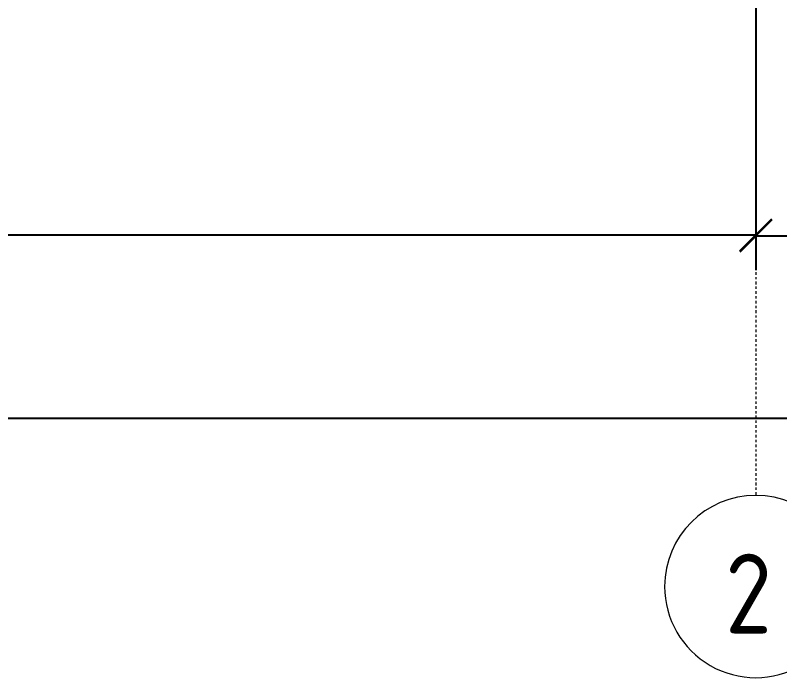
# Model space of a CAD drawing. Header units: millimetres. Extents: x -174154 to -170572, y -111302 to -109817.
# Drawn here: x -174081.15 to -174047.6, y -110654.74 to -110625.67 of the extents above; entities that cross this region are included whole.
import ezdxf

# ---------------------------------------------------------------- set-up
doc = ezdxf.new("R2010")
doc.units = ezdxf.units.MM
doc.linetypes.add('ACAD_ISO02W100', pattern=[15, 12, -3])
doc.linetypes.add('ADSK_Линия сетки', pattern=[21, 12, -3, 3, -3])
doc.layers.get('Defpoints').update_dxf_attribs({"color": 70})
for name, color, linetype, lineweight in [('!Подложка', 252, 'ACAD_ISO02W100', 25), ('Оси', 7, 'Continuous', 9), ('Размеры', 7, 'Continuous', 9)]:
    doc.layers.add(name, color=color, linetype=linetype, lineweight=lineweight)
doc.styles.add('GOST Common', font='GOST Common.ttf', dxfattribs={"width": 0.9, "height": 250})
doc.styles.add('GOST Common_1', font='GOST Common.ttf', dxfattribs={"width": 0.9, "height": 350})
doc.dimstyles.new('ADSK_Проверочный', dxfattribs={"dimscale": 304.8, "dimtxt": 251.428749, "dimasz": 0.463911, "dimexe": 0.492126, "dimexo": 0.492126, "dimgap": 0.164042, "dimtad": 1, "dimdec": 0, "dimdsep": 46, "dimtxsty": 'GOST Common', "dimblk1": 'OBLIQUE', "dimblk2": 'OBLIQUE', "dimsah": 1, "dimcen": 0.09, "dimazin": 0, "dimtfac": 1, "dimtdec": 4, "dimtix": 1, "dimtmove": 0, "dimatfit": 3, "dimfxl": 1, "dimtvp": 1, "dimtolj": 1, "dimtzin": 0, "dimarcsym": 2})

# ---------------------------------------------------------------- blocks, each defined once
blk = doc.blocks.new('Ось сетки - D8-4846-В_АР_ПЭ_02 Этаж')
at = {"layer": 'Оси', "lineweight": 18}
for start, end in [(360, 180), (180, 360)]:
    blk.add_arc((0, 0), 4, start, end, dxfattribs=at)
blk = doc.blocks.new('_Oblique')
at = {"color": 0, "linetype": 'ByBlock', "lineweight": -2}
blk.add_line((-0.5, -0.5), (0.5, 0.5), dxfattribs=at)
blk = doc.blocks.new('*D502')
at = {"layer": 'Defpoints', "color": 0, "transparency": 16777216}
for p in [(7830, 0), (15030, 0), (15030, -1056.8)]:
    blk.add_point(p, dxfattribs=at)
at = {"layer": 'Размеры', "color": 0, "lineweight": -2, "transparency": 16777216}
for p, q in [((7830, -150), (7830, -1206.8)), ((15030, -150), (15030, -1206.8)), ((7830, -1056.8), (15030, -1056.8))]:
    blk.add_line(p, q, dxfattribs=at)
at = {"layer": 'Размеры', "color": 0, "lineweight": -2, "transparency": 16777216, "xscale": 141.4, "yscale": 141.4, "zscale": 141.4, "rotation": 180}
blk.add_blockref('_Oblique', (7830, -1056.8), dxfattribs=at)
at = {"layer": 'Размеры', "color": 0, "lineweight": -2, "transparency": 16777216, "xscale": 141.4, "yscale": 141.4, "zscale": 141.4}
blk.add_blockref('_Oblique', (15030, -1056.8), dxfattribs=at)
at = {"layer": 'Размеры', "color": 0, "transparency": 16777216, "insert": (11430, -881.8), "char_height": 250, "width": 756.843, "attachment_point": 5, "style": 'GOST Common'}
blk.add_mtext('\\A1;7200', dxfattribs=at)
blk = doc.blocks.new('*D503')
at = {"layer": 'Defpoints', "color": 0, "transparency": 16777216}
for p in [(330, 315), (7830, 315), (7830, -1051.8)]:
    blk.add_point(p, dxfattribs=at)
at = {"layer": 'Размеры', "color": 0, "lineweight": -2, "transparency": 16777216}
for p, q in [((330, 165), (330, -1201.8)), ((7830, 165), (7830, -1201.8)), ((330, -1051.8), (7830, -1051.8))]:
    blk.add_line(p, q, dxfattribs=at)
at = {"layer": 'Размеры', "color": 0, "lineweight": -2, "transparency": 16777216, "xscale": 141.4, "yscale": 141.4, "zscale": 141.4, "rotation": 180}
blk.add_blockref('_Oblique', (330, -1051.8), dxfattribs=at)
at = {"layer": 'Размеры', "color": 0, "lineweight": -2, "transparency": 16777216, "xscale": 141.4, "yscale": 141.4, "zscale": 141.4}
blk.add_blockref('_Oblique', (7830, -1051.8), dxfattribs=at)
at = {"layer": 'Размеры', "color": 0, "transparency": 16777216, "insert": (4080, -876.8), "char_height": 250, "width": 756.843, "attachment_point": 5, "style": 'GOST Common'}
blk.add_mtext('\\A1;7500', dxfattribs=at)
blk = doc.blocks.new('*D509')
at = {"layer": 'Defpoints', "color": 0, "transparency": 16777216}
for p in [(0, 0), (30540, 0), (30540, -1855.7)]:
    blk.add_point(p, dxfattribs=at)
at = {"layer": 'Размеры', "color": 0, "lineweight": -2, "transparency": 16777216}
for p, q in [((0, -150), (0, -2005.7)), ((30540, -150), (30540, -2005.7)), ((0, -1855.7), (30540, -1855.7))]:
    blk.add_line(p, q, dxfattribs=at)
at = {"layer": 'Размеры', "color": 0, "lineweight": -2, "transparency": 16777216, "xscale": 141.4, "yscale": 141.4, "zscale": 141.4, "rotation": 180}
blk.add_blockref('_Oblique', (0, -1855.7), dxfattribs=at)
at = {"layer": 'Размеры', "color": 0, "lineweight": -2, "transparency": 16777216, "xscale": 141.4, "yscale": 141.4, "zscale": 141.4}
blk.add_blockref('_Oblique', (30540, -1855.7), dxfattribs=at)
at = {"layer": 'Размеры', "color": 0, "transparency": 16777216, "insert": (15270, -1680.7), "char_height": 250, "width": 971.623, "attachment_point": 5, "style": 'GOST Common'}
blk.add_mtext('\\A1;30540', dxfattribs=at)
blk = doc.blocks.new('A$C02fe7d8c')
at = {"layer": 'Оси', "linetype": 'ADSK_Линия сетки'}
blk.add_line((7830, 16592.9), (7830, -2195), dxfattribs=at)
at = {"layer": 'Оси', "lineweight": 18, "xscale": 99.99999999999993, "yscale": 99.99999999999993, "zscale": 99.99999999999993, "rotation": 180}
blk.add_blockref('Ось сетки - D8-4846-В_АР_ПЭ_02 Этаж', (7830, -2595), dxfattribs=at)
at = {"layer": 'Оси', "insert": (7695.6, -2451.1), "char_height": 350, "width": 274.177, "attachment_point": 1, "style": 'GOST Common_1'}
blk.add_mtext('\\fGOST Common|b0|i0|c204|p34|;\\W.9;2', dxfattribs=at)
at = {"layer": 'Размеры'}
for base, p1, p2, override, picture, middle in [((7830, -1051.8), (330, 315), (7830, 315), {"dimpost": '<>', "dimfxl": 7500.000127}, '*D503', (4080, -876.8)), ((30540, -1855.7), (0, 0), (30540, 0), {"dimpost": '<>', "dimfxl": 30540}, '*D509', (15270, -1680.7)), ((15030, -1056.8), (7830, 0), (15030, 0), {"dimpost": '<>', "dimfxl": 7199.999873}, '*D502', (11430, -881.8))]:
    dim = blk.add_linear_dim(base=base, p1=p1, p2=p2, dimstyle='ADSK_Проверочный', override=override, dxfattribs=at)
    dim.commit()
    dim.dimension.update_dxf_attribs({"geometry": picture, "text_midpoint": middle})

msp = doc.modelspace()

# ---------------------------------------------------------------- block references
at = {"layer": '!Подложка', "ltscale": 20, "xscale": 0.01, "yscale": 0.01, "zscale": 0.01}
msp.add_blockref('A$C02fe7d8c', (-174126.95, -110624.788), dxfattribs=at)

doc.saveas('drawing.dxf')
